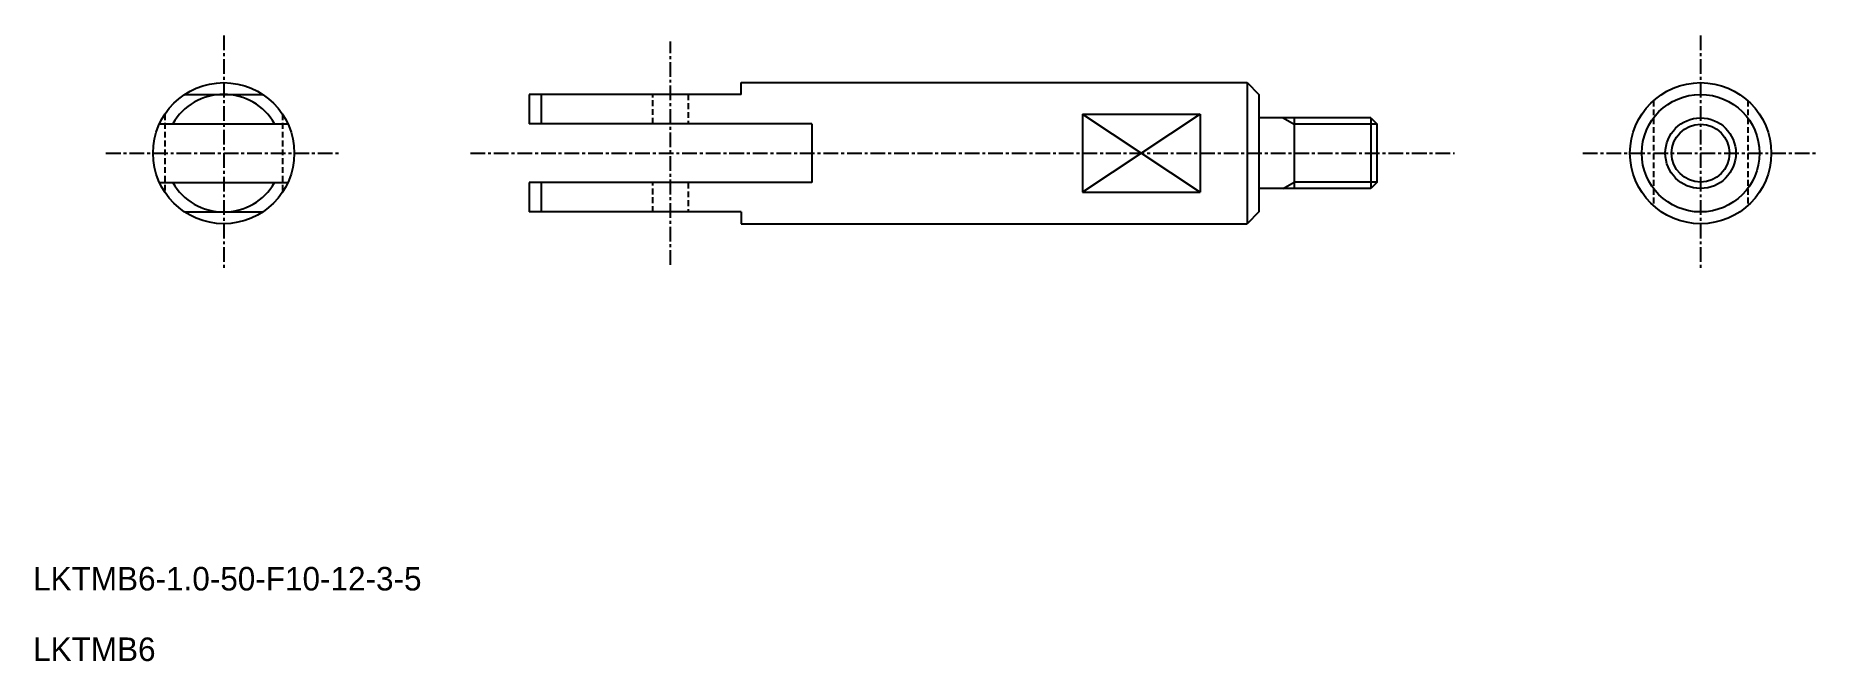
# Model space of a CAD drawing. Extents: x 228 to 379, y -31 to 22.
import ezdxf

# ---------------------------------------------------------------- set-up
doc = ezdxf.new("R2010")
doc.units = 0
doc.linetypes.add('CENTER', pattern=[2, 1.25, -0.25, 0.25, -0.25])
doc.linetypes.add('DASHED', pattern=[0.75, 0.5, -0.25])
doc.layers.get('0').update_dxf_attribs({"linetype": 'CONTINUOUS'})
doc.layers.add('CENTER', color=1, linetype='CENTER')

msp = doc.modelspace()

# ---------------------------------------------------------------- linework, layer by layer
at = {"color": 7, "linetype": 'CONTINUOUS'}
for p, q in [((240.56, 17.15), (247.2, 17.15)), ((269.84, 17.15), (269.84, 14.65)), ((287.84, 17.15), (269.84, 17.15)), ((270.84, 17.15), (270.84, 14.65)), ((287.84, 18.15), (330.84, 18.15)), ((287.84, 17.15), (287.84, 18.15)), ((330.84, 18.15), (330.84, 6.15)), ((330.84, 18.15), (331.84, 17.15)), ((331.84, 17.15), (331.84, 7.15)), ((316.84, 15.47), (326.84, 15.47)), ((326.84, 15.47), (316.84, 8.83)), ((316.84, 15.47), (326.84, 8.83)), ((316.84, 15.47), (316.84, 8.83)), ((326.84, 15.47), (326.84, 8.83)), ((341.34, 15.15), (331.84, 15.15)), ((334.84, 15.15), (334.84, 9.15)), ((341.34, 15.15), (341.34, 9.15)), ((341.34, 15.15), (341.84, 14.65)), ((238.43, 14.65), (249.33, 14.65)), ((293.84, 14.65), (269.84, 14.65)), ((293.84, 14.65), (293.84, 9.65)), ((341.84, 14.65), (341.84, 9.65)), ((238.43, 9.65), (249.33, 9.65)), ((293.84, 9.65), (269.84, 9.65)), ((269.84, 9.65), (269.84, 7.15)), ((270.84, 9.65), (270.84, 7.15)), ((341.34, 9.15), (331.84, 9.15)), ((341.84, 9.65), (341.34, 9.15)), ((316.84, 8.83), (326.84, 8.83)), ((240.56, 7.15), (247.2, 7.15)), ((287.84, 7.15), (269.84, 7.15)), ((287.84, 7.15), (287.84, 6.15)), ((287.84, 6.15), (330.84, 6.15)), ((331.84, 7.15), (330.84, 6.15))]:
    msp.add_line(p, q, dxfattribs=at)
at = {"color": 3, "linetype": 'DASHED'}
for p, q in [((280.34, 14.65), (280.34, 17.15)), ((283.34, 17.15), (283.34, 14.65)), ((238.88, 15.47), (238.88, 8.83)), ((248.88, 15.47), (248.88, 8.83)), ((365.36, 16.62), (365.36, 7.68)), ((373.36, 16.62), (373.36, 7.68)), ((280.34, 7.15), (280.34, 9.65)), ((283.34, 9.65), (283.34, 7.15))]:
    msp.add_line(p, q, dxfattribs=at)
at = {"color": 3, "linetype": 'CONTINUOUS'}
for p, q in [((333.9, 15.15), (334.84, 14.61)), ((341.84, 14.61), (334.84, 14.61)), ((333.9, 9.15), (334.84, 9.69)), ((341.84, 9.69), (334.84, 9.69))]:
    msp.add_line(p, q, dxfattribs=at)
at = {"color": 7, "linetype": 'CONTINUOUS'}
for centre, radius in [((243.88, 12.15), 6), ((369.36, 12.15), 6), ((369.36, 12.15), 5), ((369.36, 12.15), 3)]:
    msp.add_circle(centre, radius, dxfattribs=at)
at = {"color": 3, "linetype": 'CONTINUOUS'}
msp.add_circle((369.36, 12.15), 2.46, dxfattribs=at)
at = {"color": 7, "linetype": 'CONTINUOUS'}
for start, end in [(30, 150), (210, 330)]:
    msp.add_arc((243.88, 12.15), 5, start, end, dxfattribs=at)
at = {"layer": 'CENTER', "color": 1, "linetype": 'CENTER'}
for p, q in [((243.88, 22.15), (243.88, 2.15)), ((281.84, 2.65), (281.84, 21.65)), ((369.36, 22.15), (369.36, 2.15)), ((233.88, 12.15), (253.88, 12.15)), ((264.84, 12.15), (348.44, 12.15)), ((359.36, 12.15), (379.36, 12.15))]:
    msp.add_line(p, q, dxfattribs=at)

# ---------------------------------------------------------------- texts
at = {"color": 7, "linetype": 'CONTINUOUS'}
for s, p in [('LKTMB6-1.0-50-F10-12-3-5', (227.69, -25.04)), ('LKTMB6', (227.69, -31.04))]:
    msp.add_text(s, height=2, dxfattribs=at).set_placement(p)

doc.saveas('drawing.dxf')
